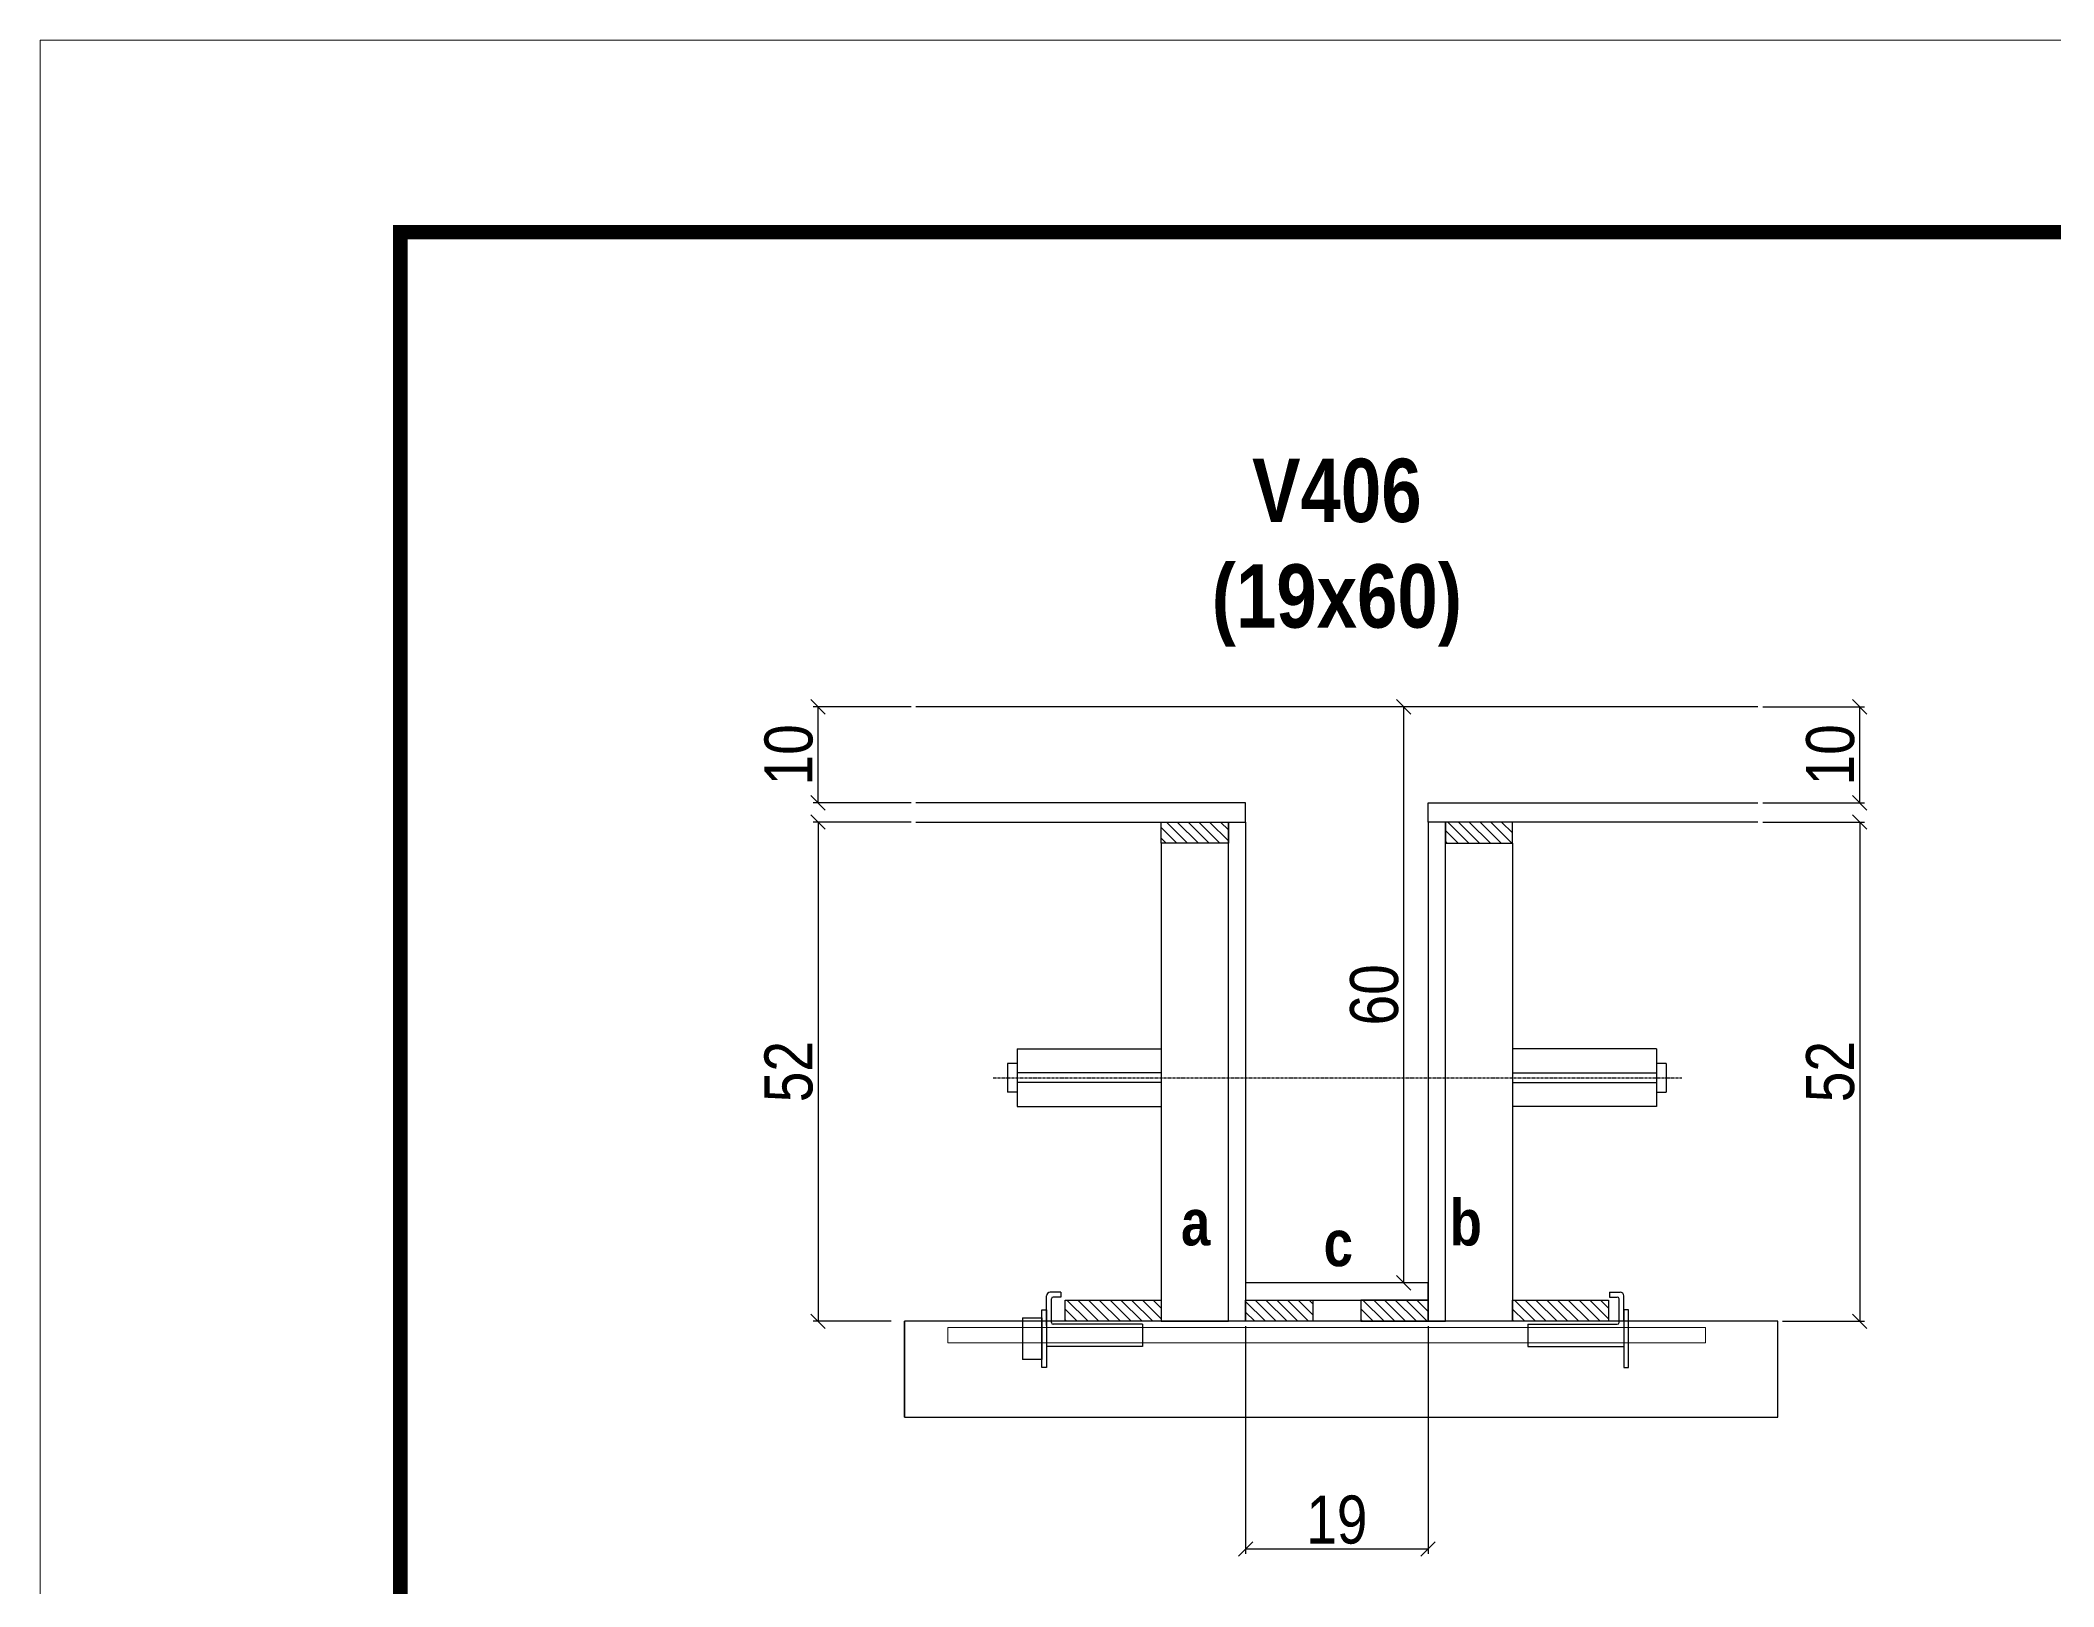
# Model space of a CAD drawing. Extents: x 3309 to 9590, y -2522 to 15424.
# Drawn here: x 6492.9 to 6912.3, y 11988.5 to 12310.7 of the extents above; entities that cross this region are included whole.
import ezdxf

# ---------------------------------------------------------------- set-up
doc = ezdxf.new("R2010")
doc.units = 0
doc.linetypes.add('DASHED', pattern=[0.75, 0.5, -0.25])
doc.linetypes.add('HIDDEN', pattern=[0.375, 0.25, -0.125])
for name, color, linetype in [('barrote', 251, 'Continuous'), ('COTA', 241, 'Continuous'), ('detalhes', 4, 'Continuous'), ('NOMENCLATURA', 7, 'Continuous'), ('Painéis', 200, 'Continuous'), ('presilha', 1, 'Continuous'), ('SARR_2.2x10', 60, 'Continuous'), ('SARR_2.2x7', 40, 'Continuous'), ('SARR_3.5x7', 81, 'Continuous'), ('TENSOR', 3, 'Continuous')]:
    doc.layers.add(name, color=color, linetype=linetype)
for name, color, linetype, lineweight in [('CONCRETO', 251, 'Continuous', 25), ('Folhas', 255, 'Continuous', 9), ('SARRAFO DE PRESSAO', 251, 'DASHED', 9), ('SCO-___-LAJ', 2, 'Continuous', 0)]:
    doc.layers.add(name, color=color, linetype=linetype, lineweight=lineweight)
doc.styles.add('COTA TECNICA 2X', font='techl___.ttf', dxfattribs={"height": 10})
doc.styles.add('TECNICA', font='techb___.ttf', dxfattribs={"height": 10})
doc.dimstyles.new('SECAO', dxfattribs={"dimscale": 0.333333, "dimtxt": 5, "dimasz": 9, "dimexe": 3, "dimexo": 3, "dimgap": 3, "dimtad": 1, "dimdec": 1, "dimlfac": 0.5, "dimzin": 12, "dimdsep": 46, "dimtxsty": 'COTA TECNICA 2X', "dimblk1": 'OBLIQUE', "dimblk2": 'OBLIQUE', "dimsah": 1, "dimcen": 0.9, "dimclrd": 4, "dimclre": 4, "dimclrt": 240, "dimadec": 1, "dimazin": 3, "dimtfac": 1, "dimtdec": 1, "dimtmove": 0, "dimatfit": 3, "dimfxl": 1, "dimtolj": 1, "dimtzin": 12, "dimarcsym": 0})
pattern_1 = [(135, (39979.4781, -111468.3292), (-1.122532015, -1.122532015), [])]

# ---------------------------------------------------------------- blocks, each defined once
blk = doc.blocks.new('9999999999')
at = {"layer": 'Folhas'}
blk.add_lwpolyline([(98138.98, 34190.21), (99623.98, 34190.21), (99623.98, 35240.21), (98138.98, 35240.21)], close=True, dxfattribs=at)
at = {"layer": 'Folhas', "color": 30, "const_width": 3}
blk.add_lwpolyline([(98213.98, 34230.21), (99583.98, 34230.21), (99583.98, 35200.21), (98213.98, 35200.21)], close=True, dxfattribs=at)
blk = doc.blocks.new('_Oblique')
at = {"color": 0, "linetype": 'ByBlock', "lineweight": -2}
blk.add_line((-0.5, -0.5), (0.5, 0.5), dxfattribs=at)
blk = doc.blocks.new('*D913')
at = {"layer": 'COTA', "color": 4, "lineweight": -2, "transparency": 16777216}
for p, q in [((6743.94, 12042.84), (6743.94, 11995.37)), ((6781.94, 12042.84), (6781.94, 11995.37)), ((6781.94, 11996.37), (6743.94, 11996.37))]:
    blk.add_line(p, q, dxfattribs=at)
at = {"layer": 'Defpoints', "color": 0, "transparency": 16777216}
for p in [(6743.94, 12043.84), (6781.94, 12043.84), (6743.94, 11996.37)]:
    blk.add_point(p, dxfattribs=at)
at = {"layer": 'COTA', "color": 4, "lineweight": -2, "transparency": 16777216, "xscale": 3, "yscale": 3, "zscale": 3, "rotation": 180}
blk.add_blockref('_Oblique', (6743.94, 11996.37), dxfattribs=at)
at = {"layer": 'COTA', "color": 4, "lineweight": -2, "transparency": 16777216, "xscale": 3, "yscale": 3, "zscale": 3}
blk.add_blockref('_Oblique', (6781.94, 11996.37), dxfattribs=at)
at = {"layer": 'COTA', "color": 240, "transparency": 16777216, "insert": (6762.94, 12002.46), "char_height": 10, "attachment_point": 5, "style": 'COTA TECNICA 2X'}
blk.add_mtext('\\A1;19', dxfattribs=at)
blk = doc.blocks.new('PRESILHA METÁLICA 1')
at = {"layer": 'presilha'}
for p, q in [((7.5, 10.64), (7.5, 19.86)), ((12, 21), (8.64, 21)), ((9, 11.57), (9, 18.93)), ((12, 19.5), (9.57, 19.5)), ((12, 21), (12, 19.5)), ((0, 13), (6, 13)), ((0, 13), (0, 0)), ((6, 15.5), (7.5, 15.5)), ((6, -2.5), (6, 15.5)), ((6, 13), (6, 0)), ((7.5, 15.5), (7.5, -2.5)), ((37.5, 11), (9.57, 11)), ((37.5, 11), (37.5, 4.1)), ((6, 0), (0, 0)), ((37.5, 4.1), (7.5, 4.1)), ((7.5, -2.5), (6, -2.5))]:
    blk.add_line(p, q, dxfattribs=at)
for centre, radius, start, end in [((8.64, 19.86), 1.14, 90, 180), ((9.57, 18.93), 0.57, 90, 180), ((9.57, 11.57), 0.57, 180, 270)]:
    blk.add_arc(centre, radius, start, end, dxfattribs=at)
blk = doc.blocks.new('PRESILHA METÁLICA 2')
at = {"layer": 'presilha'}
for p, q in [((-5.25, 23.5), (-5.25, 22)), ((-5.25, 23.5), (-1.89, 23.5)), ((-5.25, 22), (-2.82, 22)), ((-2.25, 14.07), (-2.25, 21.43)), ((-0.75, 14.64), (-0.75, 22.36)), ((-30.75, 13.5), (-30.75, 6.6)), ((-30.75, 13.5), (-2.82, 13.5)), ((0.75, 18), (-0.75, 18)), ((-0.75, 18), (-0.75, 0)), ((0.75, 0), (0.75, 18)), ((-30.75, 6.6), (-0.75, 6.6)), ((-0.75, 0), (0.75, 0))]:
    blk.add_line(p, q, dxfattribs=at)
for centre, radius, start, end in [((-2.82, 21.43), 0.57, 0, 90), ((-1.89, 22.36), 1.14, 0, 90), ((-2.82, 14.07), 0.57, 270, 0)]:
    blk.add_arc(centre, radius, start, end, dxfattribs=at)
blk = doc.blocks.new('*D914')
at = {"layer": 'COTA', "color": 4, "lineweight": -2, "transparency": 16777216}
for p, q in [((6674.24, 12147.84), (6653.89, 12147.84)), ((6654.89, 12147.84), (6654.89, 12043.84)), ((6670.13, 12043.84), (6653.89, 12043.84))]:
    blk.add_line(p, q, dxfattribs=at)
at = {"layer": 'Defpoints', "color": 0, "transparency": 16777216}
for p in [(6675.24, 12147.84), (6654.89, 12043.84), (6671.13, 12043.84)]:
    blk.add_point(p, dxfattribs=at)
at = {"layer": 'COTA', "color": 4, "lineweight": -2, "transparency": 16777216, "xscale": 3, "yscale": 3, "zscale": 3}
for p, rotation in [((6654.89, 12147.84), 90), ((6654.89, 12043.84), 270)]:
    blk.add_blockref('_Oblique', p, dxfattribs=dict(at, rotation=rotation))
at = {"layer": 'COTA', "color": 240, "transparency": 16777216, "insert": (6648.78, 12095.84), "char_height": 10, "attachment_point": 5, "rotation": 90, "style": 'COTA TECNICA 2X'}
blk.add_mtext('\\A1;52', dxfattribs=at)
blk = doc.blocks.new('*D915')
at = {"layer": 'COTA', "color": 4, "lineweight": -2, "transparency": 16777216}
for p, q in [((6851.64, 12147.84), (6872.86, 12147.84)), ((6871.86, 12147.84), (6871.86, 12043.84)), ((6855.75, 12043.84), (6872.86, 12043.84))]:
    blk.add_line(p, q, dxfattribs=at)
at = {"layer": 'Defpoints', "color": 0, "transparency": 16777216}
for p in [(6850.64, 12147.84), (6854.75, 12043.84), (6871.86, 12043.84)]:
    blk.add_point(p, dxfattribs=at)
at = {"layer": 'COTA', "color": 4, "lineweight": -2, "transparency": 16777216, "xscale": 3, "yscale": 3, "zscale": 3}
for p, rotation in [((6871.86, 12147.84), 90), ((6871.86, 12043.84), 270)]:
    blk.add_blockref('_Oblique', p, dxfattribs=dict(at, rotation=rotation))
at = {"layer": 'COTA', "color": 240, "transparency": 16777216, "insert": (6865.75, 12095.84), "char_height": 10, "attachment_point": 5, "rotation": 90, "style": 'COTA TECNICA 2X'}
blk.add_mtext('\\A1;52', dxfattribs=at)
blk = doc.blocks.new('*D916')
at = {"layer": 'COTA', "color": 4, "lineweight": -2, "transparency": 16777216}
for p, q in [((6780.94, 12171.84), (6775.87, 12171.84)), ((6776.87, 12051.84), (6776.87, 12171.84)), ((6780.94, 12051.84), (6775.87, 12051.84))]:
    blk.add_line(p, q, dxfattribs=at)
at = {"layer": 'Defpoints', "color": 0, "transparency": 16777216}
for p in [(6776.87, 12171.84), (6781.94, 12171.84), (6781.94, 12051.84)]:
    blk.add_point(p, dxfattribs=at)
at = {"layer": 'COTA', "color": 4, "lineweight": -2, "transparency": 16777216, "xscale": 3, "yscale": 3, "zscale": 3}
for p, rotation in [((6776.87, 12171.84), 90), ((6776.87, 12051.84), 270)]:
    blk.add_blockref('_Oblique', p, dxfattribs=dict(at, rotation=rotation))
at = {"layer": 'COTA', "color": 240, "transparency": 16777216, "insert": (6770.76, 12111.84), "char_height": 10, "attachment_point": 5, "rotation": 90, "style": 'COTA TECNICA 2X'}
blk.add_mtext('\\A1;60', dxfattribs=at)
blk = doc.blocks.new('*D917')
at = {"layer": 'COTA', "color": 4, "lineweight": -2, "transparency": 16777216}
for p, q in [((6851.64, 12171.84), (6872.86, 12171.84)), ((6871.86, 12151.84), (6871.86, 12171.84)), ((6851.64, 12151.84), (6872.86, 12151.84))]:
    blk.add_line(p, q, dxfattribs=at)
at = {"layer": 'Defpoints', "color": 0, "transparency": 16777216}
for p in [(6850.64, 12171.84), (6871.86, 12171.84), (6850.64, 12151.84)]:
    blk.add_point(p, dxfattribs=at)
at = {"layer": 'COTA', "color": 4, "lineweight": -2, "transparency": 16777216, "xscale": 3, "yscale": 3, "zscale": 3}
for p, rotation in [((6871.86, 12171.84), 90), ((6871.86, 12151.84), 270)]:
    blk.add_blockref('_Oblique', p, dxfattribs=dict(at, rotation=rotation))
at = {"layer": 'COTA', "color": 240, "transparency": 16777216, "insert": (6865.76, 12161.84), "char_height": 10, "attachment_point": 5, "rotation": 90, "style": 'COTA TECNICA 2X'}
blk.add_mtext('\\A1;10', dxfattribs=at)
blk = doc.blocks.new('*D918')
at = {"layer": 'COTA', "color": 4, "lineweight": -2, "transparency": 16777216}
for p, q in [((6674.24, 12171.84), (6653.89, 12171.84)), ((6654.89, 12151.84), (6654.89, 12171.84)), ((6674.24, 12151.84), (6653.89, 12151.84))]:
    blk.add_line(p, q, dxfattribs=at)
at = {"layer": 'Defpoints', "color": 0, "transparency": 16777216}
for p in [(6654.89, 12171.84), (6675.24, 12171.84), (6675.24, 12151.84)]:
    blk.add_point(p, dxfattribs=at)
at = {"layer": 'COTA', "color": 4, "lineweight": -2, "transparency": 16777216, "xscale": 3, "yscale": 3, "zscale": 3}
for p, rotation in [((6654.89, 12171.84), 90), ((6654.89, 12151.84), 270)]:
    blk.add_blockref('_Oblique', p, dxfattribs=dict(at, rotation=rotation))
at = {"layer": 'COTA', "color": 240, "transparency": 16777216, "insert": (6648.79, 12161.84), "char_height": 10, "attachment_point": 5, "rotation": 90, "style": 'COTA TECNICA 2X'}
blk.add_mtext('\\A1;10', dxfattribs=at)

msp = doc.modelspace()

# ---------------------------------------------------------------- hatches: boundary and pattern name
at = {"layer": 'SARR_2.2x10'}
h = msp.add_hatch(dxfattribs=at)
h.set_pattern_fill('ANSI31', color=256, scale=0.5, angle=90)
h.set_pattern_definition([(135, (39899.8781, -111468.3292), (-1.122532015, -1.122532015), [])])
h.paths.add_polyline_path([(6706.34, 12048.24), (6706.34, 12043.84), (6726.34, 12043.84), (6726.34, 12048.24)])
h = msp.add_hatch(dxfattribs=at)
h.set_pattern_fill('ANSI31', color=256, scale=0.5, angle=90)
h.set_pattern_definition([(135, (39993.0781, -111468.3292), (-1.122532015, -1.122532015), [])])
h.paths.add_polyline_path([(6799.54, 12048.24), (6799.54, 12043.84), (6819.54, 12043.84), (6819.54, 12048.24)])
at = {"layer": 'SARR_2.2x7'}
h = msp.add_hatch(dxfattribs=at)
h.set_pattern_fill('ANSI31', color=256, scale=0.5, angle=90)
h.set_pattern_definition([(135, (39913.8781, -111368.7292), (-1.122532015, -1.122532015), [])])
h.paths.add_polyline_path([(6740.34, 12147.84), (6740.34, 12143.44), (6726.34, 12143.44), (6726.34, 12147.84)])
h = msp.add_hatch(dxfattribs=at)
h.set_pattern_fill('ANSI31', color=256, scale=0.5, angle=90)
h.set_pattern_definition([(135, (39893.8781, -111368.7292), (-1.122532015, -1.122532015), [])])
h.paths.add_polyline_path([(6785.54, 12147.84), (6785.54, 12143.44), (6799.54, 12143.44), (6799.54, 12147.84)])
h = msp.add_hatch(dxfattribs=at)
h.set_pattern_fill('ANSI31', color=256, scale=0.5, angle=90)
h.set_pattern_definition(pattern_1)
h.paths.add_polyline_path([(6757.94, 12043.84), (6757.94, 12048.24), (6743.94, 12048.24), (6743.94, 12043.84)])
h = msp.add_hatch(dxfattribs=at)
h.set_pattern_fill('ANSI31', color=256, scale=0.5, angle=90)
h.set_pattern_definition(pattern_1)
h.paths.add_polyline_path([(6767.94, 12048.24), (6767.94, 12043.84), (6781.94, 12043.84), (6781.94, 12048.24)])

# ---------------------------------------------------------------- linework, layer by layer
at = {"ltscale": 3}
for p, q in [((6696.34, 12100.57), (6696.34, 12088.57)), ((6696.34, 12100.57), (6726.34, 12100.57)), ((6829.54, 12100.57), (6799.54, 12100.57)), ((6829.54, 12100.57), (6829.54, 12088.57)), ((6694.34, 12097.57), (6694.34, 12091.57)), ((6696.34, 12097.57), (6694.34, 12097.57)), ((6726.34, 12095.57), (6696.34, 12095.57)), ((6799.54, 12095.57), (6829.54, 12095.57)), ((6831.54, 12097.57), (6829.54, 12097.57)), ((6831.54, 12097.57), (6831.54, 12091.57)), ((6696.34, 12091.57), (6694.34, 12091.57)), ((6726.34, 12093.57), (6696.34, 12093.57)), ((6799.54, 12093.57), (6829.54, 12093.57)), ((6829.54, 12091.57), (6831.54, 12091.57)), ((6696.34, 12088.57), (6726.34, 12088.57)), ((6829.54, 12088.57), (6799.54, 12088.57))]:
    msp.add_line(p, q, dxfattribs=at)
at = {"layer": 'barrote'}
msp.add_lwpolyline([(6672.88, 12023.84), (6854.8, 12023.84), (6854.8, 12043.84), (6672.88, 12043.84)], close=True, dxfattribs=at)
at = {"layer": 'CONCRETO', "linetype": 'Continuous'}
msp.add_line((6850.64, 12171.84), (6675.24, 12171.84), dxfattribs=at)
at = {"layer": 'detalhes', "color": 250}
msp.add_line((6672.88, 12023.84), (6672.88, 12043.84), dxfattribs=at)
at = {"layer": 'Painéis', "linetype": 'Continuous', "elevation": 0}
for points in [[(6675.24, 12147.84), (6743.94, 12147.84), (6743.94, 12151.84), (6675.24, 12151.84)], [(6850.64, 12147.84), (6781.94, 12147.84), (6781.94, 12151.84), (6850.64, 12151.84)]]:
    msp.add_lwpolyline(points, dxfattribs=at)
at = {"layer": 'Painéis', "linetype": 'Continuous'}
for points in [[(6740.34, 12043.84), (6740.34, 12147.84), (6743.94, 12147.84), (6743.94, 12043.84)], [(6785.54, 12043.84), (6785.54, 12147.84), (6781.94, 12147.84), (6781.94, 12043.84)], [(6781.94, 12051.84), (6743.94, 12051.84), (6743.94, 12048.24), (6781.94, 12048.24)]]:
    msp.add_lwpolyline(points, close=True, dxfattribs=at)
at = {"layer": 'SARR_2.2x10'}
for points in [[(6706.34, 12048.24), (6726.34, 12048.24), (6726.34, 12043.84), (6706.34, 12043.84)], [(6799.54, 12048.24), (6819.54, 12048.24), (6819.54, 12043.84), (6799.54, 12043.84)]]:
    msp.add_lwpolyline(points, close=True, dxfattribs=at)
at = {"layer": 'SARR_2.2x7', "elevation": 0}
for points in [[(6726.34, 12147.84), (6740.34, 12147.84), (6740.34, 12143.44), (6726.34, 12143.44)], [(6799.54, 12147.84), (6785.54, 12147.84), (6785.54, 12143.44), (6799.54, 12143.44)]]:
    msp.add_lwpolyline(points, close=True, dxfattribs=at)
at = {"layer": 'SARR_2.2x7'}
for points in [[(6743.94, 12048.24), (6757.94, 12048.24), (6757.94, 12043.84), (6743.94, 12043.84)], [(6781.94, 12048.24), (6767.94, 12048.24), (6767.94, 12043.84), (6781.94, 12043.84)]]:
    msp.add_lwpolyline(points, close=True, dxfattribs=at)
at = {"layer": 'SARR_3.5x7'}
for points in [[(6740.34, 12143.44), (6726.34, 12143.44), (6726.34, 12043.84), (6740.34, 12043.84)], [(6785.54, 12143.44), (6799.54, 12143.44), (6799.54, 12043.84), (6785.54, 12043.84)]]:
    msp.add_lwpolyline(points, close=True, dxfattribs=at)
at = {"layer": 'SCO-___-LAJ', "color": 1}
msp.add_lwpolyline([(6681.89, 12042.51), (6839.72, 12042.51), (6839.72, 12039.31), (6681.89, 12039.31)], close=True, dxfattribs=at)
at = {"layer": 'TENSOR', "linetype": 'HIDDEN', "ltscale": 0.5}
msp.add_line((6691.34, 12094.57), (6834.84, 12094.57), dxfattribs=at)

# ---------------------------------------------------------------- block references
at = {"layer": 'presilha', "xscale": 0.6666666666666666, "yscale": 0.6666666666666666, "zscale": 0.6666666666666666}
for name, p in [('PRESILHA METÁLICA 1', (6697.47, 12035.87)), ('PRESILHA METÁLICA 2', (6823.22, 12034.21))]:
    msp.add_blockref(name, p, dxfattribs=at)
at = {"layer": 'SARRAFO DE PRESSAO', "color": 6, "linetype": 'ByBlock'}
msp.add_blockref('9999999999', (-91646.11, -22929.5), dxfattribs=at)

# ---------------------------------------------------------------- texts
at = {"layer": 'detalhes', "style": 'TECNICA'}
for s, p in [('a', (6730.47, 12059.64)), ('b', (6786.44, 12059.62)), ('c', (6760.18, 12055.31))]:
    msp.add_text(s, height=9.6, dxfattribs=at).set_placement(p)
at = {"layer": 'NOMENCLATURA', "insert": (6762.94, 12223.54), "char_height": 13.2, "attachment_point": 2, "style": 'TECNICA'}
msp.add_mtext_dynamic_manual_height_columns('V406\\P(19x60)', width=300.2766, gutter_width=1, heights=[0], dxfattribs=at)

# ---------------------------------------------------------------- dimensions: what is measured, and where the dimension line sits
at = {"layer": 'COTA'}
for base, p1, p2, picture, middle in [((6654.89, 12171.84), (6675.24, 12151.84), (6675.24, 12171.84), '*D918', (6648.79, 12161.84)), ((6776.87, 12171.84), (6781.94, 12051.84), (6781.94, 12171.84), '*D916', (6770.76, 12111.84)), ((6871.86, 12171.84), (6850.64, 12151.84), (6850.64, 12171.84), '*D917', (6865.76, 12161.84)), ((6654.89, 12043.84, 0), (6675.24, 12147.84), (6671.13, 12043.84, 0), '*D914', (6648.78, 12095.84, 0)), ((6871.86, 12043.84, 0), (6850.64, 12147.84), (6854.75, 12043.84, 0), '*D915', (6865.75, 12095.84, 0))]:
    dim = msp.add_linear_dim(base=base, p1=p1, p2=p2, angle=90, dimstyle='SECAO', dxfattribs=at)
    dim.commit()
    dim.dimension.update_dxf_attribs({"geometry": picture, "text_midpoint": middle})
dim = msp.add_linear_dim(base=(6743.94, 11996.37), p1=(6781.94, 12043.84), p2=(6743.94, 12043.84), angle=180, dimstyle='SECAO', dxfattribs=at)
dim.commit()
dim.dimension.update_dxf_attribs({"geometry": '*D913', "text_midpoint": (6762.94, 11996.37), "dimtype": 160})

doc.saveas('drawing.dxf')
